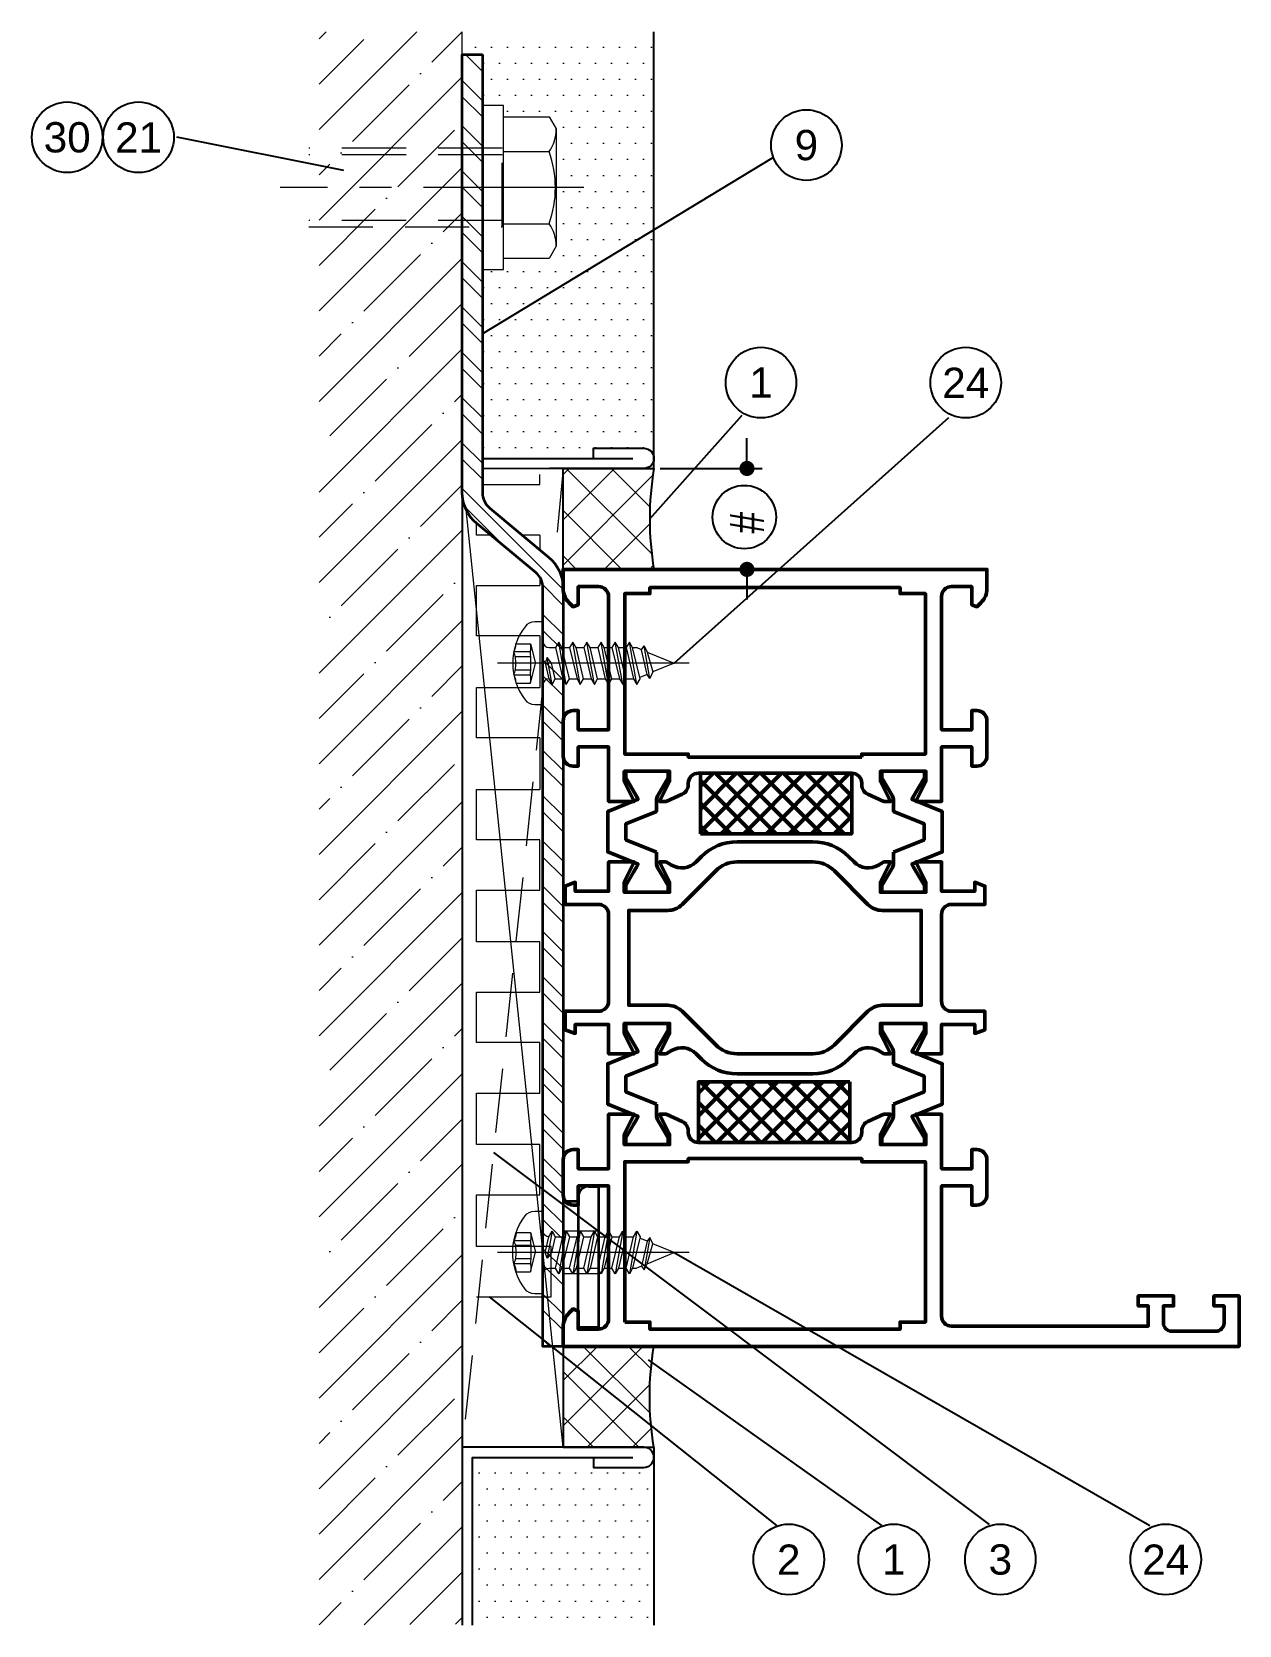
# Model space of a CAD drawing. Header units: millimetres. Extents: x 45 to 164, y 75 to 233.
import ezdxf
from ezdxf.enums import TextEntityAlignment as Align

# ---------------------------------------------------------------- set-up
doc = ezdxf.new("R2010")
doc.units = ezdxf.units.MM
doc.linetypes.add('CENTER', pattern=[50.8, 31.75, -6.35, 6.35, -6.35])
doc.linetypes.add('HIDDEN', pattern=[9.525, 6.35, -3.175])
for name, color, linetype, lineweight in [('AM_5', 3, 'Continuous', 25), ('AM_C', 50, 'Continuous', 50), ('AM_S', 80, 'Continuous', 50), ('Cent3', 70, 'CENTER', 18), ('CHide3', 70, 'HIDDEN', 18), ('CHide4', 10, 'HIDDEN', 13), ('Cont1', 7, 'Continuous', 35), ('Cont2', 2, 'Continuous', 25), ('Cont3', 70, 'Continuous', 18), ('Cont4', 10, 'Continuous', 13)]:
    doc.layers.add(name, color=color, linetype=linetype, lineweight=lineweight)
doc.styles.add('BEMSTIL', font='8SIMPLEX.SHX', dxfattribs={"width": 0.85})
doc.styles.add('SWISS', font='swiss.ttf')
doc.dimstyles.new('Dok-1zu2-PUNKT$0', dxfattribs={"dimscale": 0.5, "dimtxt": 3.4, "dimasz": 1.5, "dimexe": 1.5, "dimexo": 0.6, "dimgap": 1.5, "dimtad": 0, "dimlfac": 2, "dimdsep": 46, "dimtxsty": 'BEMSTIL', "dimblk": 'PUNKT', "dimblk1": 'PUNKT', "dimblk2": 'PUNKT', "dimcen": 0, "dimclrd": 3, "dimclre": 3, "dimclrt": 3, "dimadec": 0, "dimazin": 0, "dimtfac": 0.7, "dimtofl": 0, "dimtmove": 0, "dimatfit": 3, "dimfxl": 0, "dimtolj": 1, "dimarcsym": 0})
pattern_1 = [(45, (-189.7596, -317.606), (-2.245064, 2.245064), []), (135, (-189.7596, -317.606), (-2.245064, -2.245064), [])]

# ---------------------------------------------------------------- blocks, each defined once
blk = doc.blocks.new('ws4070046')
at = {"linetype": 'CENTER'}
blk.add_line((0, -14.5), (0, 4.5), dxfattribs=at)
at = {"linetype": 'HIDDEN'}
for p, q in [((-1.17, 1.25), (-1.17, 2.88)), ((-0.68, 1.25), (-0.68, 2.75)), ((0.64, 1.25), (0.64, 2.75)), ((1.13, 1.25), (1.13, 2.88))]:
    blk.add_line(p, q, dxfattribs=at)
blk.add_lwpolyline([(3.62, 1.78, 0.336235), (-3.62, 1.78, 0.234691), (-4.1, 0.82), (-4.1, 0), (4.1, 0), (4.1, 0.82, 0.234691), (3.62, 1.78, 0.14402)], format="xyb")
for points in [[(-1.97, 2.67), (-1.97, 1.25)], [(1.93, 2.68), (1.93, 1.25)], [(-1.97, 1.25), (-0.02, 0.73)], [(1.93, 1.25), (-0.02, 0.73)]]:
    blk.add_lwpolyline(points, dxfattribs=at)
for points in [[(-1.55, -0.58), (-2.1, -0.9), (-1.55, -1.22), (0, -0.85), (0.55, -0.43), (0, -0.21)], [(-1.55, -1.98), (-2.1, -2.3), (-1.55, -2.62), (1.55, -1.88), (2.1, -1.56), (1.55, -1.24)], [(-1.55, -3.38), (-2.1, -3.7), (-1.55, -4.02), (1.55, -3.28), (2.1, -2.96), (1.55, -2.64)], [(-1.55, -4.78), (-2.1, -5.1), (-1.55, -5.42), (1.55, -4.68), (2.1, -4.36), (1.55, -4.04)], [(-1.55, -6.18), (-2.1, -6.5), (-1.55, -6.82), (1.55, -6.08), (2.1, -5.76), (1.55, -5.44)], [(-1.55, -7.58), (-2.1, -7.9), (-1.55, -8.22), (1.55, -7.48), (2.1, -7.16), (1.55, -6.84)], [(-1.55, -8.98), (-2.1, -9.3), (-1.55, -9.62), (1.55, -8.88), (2.1, -8.56), (1.55, -8.24)], [(1.34, -9.76), (1.73, -10.02), (1.11, -10.33), (-0.87, -10.9), (-1.5, -10.59), (-1.11, -10.33)]]:
    blk.add_lwpolyline(points, close=True)
for points in [[(-2.1, -0.9), (0.55, -0.43)], [(-2.1, -2.3), (2.1, -1.56)], [(-1.55, -0.6), (-1.55, -0.58)], [(-1.55, -1.22), (-1.55, -1.98)], [(1.55, -0.6), (1.55, -1.24)], [(-2.1, -3.7), (2.1, -2.96)], [(-1.55, -2.62), (-1.55, -3.38)], [(1.55, -1.88), (1.55, -2.64)], [(-2.1, -5.1), (2.1, -4.36)], [(-1.55, -4.02), (-1.55, -4.78)], [(1.55, -3.28), (1.55, -4.04)], [(1.55, -4.68), (1.55, -5.44)], [(-2.1, -6.5), (2.1, -5.76)], [(-1.55, -5.42), (-1.55, -6.18)], [(1.55, -6.08), (1.55, -6.84)], [(-2.1, -7.9), (2.1, -7.16)], [(-1.55, -6.82), (-1.55, -7.58)], [(1.55, -7.48), (1.55, -8.24)], [(-2.1, -9.3), (2.1, -8.56)], [(-1.55, -8.22), (-1.55, -8.98)], [(1.34, -9.76), (1.55, -9.26)], [(1.55, -8.88), (1.55, -9.26)], [(-1.5, -10.59), (1.73, -10.02)], [(-1.11, -10.33), (-1.41, -9.59)], [(1.11, -10.33), (0, -13), (-0.87, -10.9)]]:
    blk.add_lwpolyline(points)
for centre, radius, start, end in [((-1.96, 4.21), 1.54, 269.5743, 300.8836), ((-0.02, 6.16), 3.47, 250.6988, 289.3012), ((1.89, 4.21), 1.52, 240.1044, 271.5646), ((-1.57, 2.62), 1.43, 253.6643, 286.3357), ((-0.02, 13.16), 11.97, 264.4948, 275.5052), ((1.53, 2.62), 1.43, 253.6643, 286.3357)]:
    blk.add_arc(centre, radius, start, end, dxfattribs=at)
for centre, start, end in [((-2.15, -0.6), 0, 90), ((2.15, -0.6), 90, 180)]:
    blk.add_arc(centre, 0.6, start, end)
blk = doc.blocks.new('PUNKT')
at = {"color": 0, "linetype": 'Continuous'}
blk.add_line((-0.5, 0), (-1, 0), dxfattribs=at)
at = {"color": 0, "linetype": 'Continuous', "const_width": 0.5}
blk.add_lwpolyline([(-0.25, 0, 1), (0.25, 0, 1)], format="xyb", close=True, dxfattribs=at)
blk = doc.blocks.new('*D5')
at = {"layer": 'AM_5', "color": 3, "lineweight": -2, "transparency": 16777216}
for p, q in [((115.38, 191.42), (115.38, 192.92)), ((106.76, 189.92), (116.88, 189.92)), ((106.76, 179.92), (116.88, 179.92)), ((115.38, 178.42), (115.38, 176.92))]:
    blk.add_line(p, q, dxfattribs=at)
at = {"layer": 'AM_5', "color": 3, "lineweight": -2, "transparency": 16777216, "xscale": 1.5, "yscale": 1.5, "zscale": 1.5}
for p, rotation in [((115.38, 189.92), 270), ((115.38, 179.92), 90)]:
    blk.add_blockref('PUNKT', p, dxfattribs=dict(at, rotation=rotation))
at = {"layer": 'AM_5', "color": 3, "transparency": 16777216, "insert": (115.38, 184.02), "char_height": 3.4, "attachment_point": 5, "rotation": 90, "style": 'BEMSTIL'}
blk.add_mtext('\\A1; #', dxfattribs=at)
blk = doc.blocks.new('WI1020449')
for points in [[(23, 31.8), (22.27, 30.19, -0.294108), (21.36, 29.6), (21.2, 29.6, 0.414214), (20.2, 28.6), (20.2, 13.4, 0.414214), (21.2, 12.4), (21.36, 12.4, -0.294108), (22.27, 11.81), (23, 10.2), (23, 9.55), (21, 10.55), (20, 10.55), (20, 6.05), (21, 6.05), (23, 7.05), (23, 4.5), (17.6, 4.5), (17.6, 1.5), (19.5, 1.5), (19.5, 1, -0.414214), (18.5, 0), (15, 0, -0.414214), (14, 1), (14, 1.5), (15.9, 1.5), (15.9, 4.5), (2.7, 4.5, 0.414214), (1.7, 3.5), (1.7, 1.5), (3.5, 1.5), (3.71, 0.99), (3.31, 0.59, -0.198912), (1.9, 0), (0, 0), (0, 67), (5, 67), (5, 64.5), (4, 64.5), (4, 65.5), (2.3, 65.5, 0.414214), (1.5, 64.7), (1.5, 60.3, 0.414214), (2.3, 59.5), (4, 59.5), (4, 60.5), (5, 60.5), (5, 57), (4, 57), (4, 58), (2, 58), (2, 38.5, 0.414214), (3, 37.5), (15.9, 37.5), (15.9, 40.5), (14, 40.5), (14, 41, -0.414214), (15, 42), (18.5, 42, -0.414214), (19.5, 41), (19.5, 40.5), (17.6, 40.5), (17.6, 37.5), (23, 37.5), (23, 34.95), (21, 35.95), (20, 35.95), (20, 31.45), (21, 31.45), (23, 32.45), (23, 31.8)], [(27, 24.76, -0.198912), (28.46, 28.29), (29, 28.83, 0.339454), (29.32, 31.25), (29, 31.8), (29, 32.45), (31, 31.45), (32, 31.45), (32, 35.95), (31, 35.95), (29, 34.95), (29, 37.5), (31.9, 37.5), (31.9, 40.8), (31.01, 40.8), (31.38, 41.8), (33.2, 41.8), (33.2, 38.5, 0.414214), (34.2, 37.5), (42.8, 37.5, 0.414214), (43.8, 38.5), (43.8, 41.8), (45.62, 41.8), (45.99, 40.8), (45.1, 40.8), (45.1, 37.5), (48, 37.5), (48, 34.95), (46, 35.95), (45, 35.95), (45, 31.45), (46, 31.45), (48, 32.45), (48, 31.8), (47.68, 31.25, 0.339454), (48, 28.83), (48.54, 28.29, -0.198912), (50, 24.76), (50, 17.24, -0.198912), (48.54, 13.71), (48, 13.17, 0.339454), (47.68, 10.75), (48, 10.2), (48, 9.55), (46, 10.55), (45, 10.55), (45, 6.05), (46, 6.05), (48, 7.05), (48, 4.5), (45.1, 4.5), (45.1, 1.2), (45.99, 1.2), (45.62, 0.2), (43.8, 0.2), (43.8, 3.5, 0.414214), (42.8, 4.5), (34.2, 4.5, 0.414214), (33.2, 3.5), (33.2, 0.2), (31.38, 0.2), (31.01, 1.2), (31.9, 1.2), (31.9, 4.5), (29, 4.5), (29, 7.05), (31, 6.05), (32, 6.05), (32, 10.55), (31, 10.55), (29, 9.55), (29, 10.2), (29.32, 10.75, 0.339454), (29, 13.17), (28.46, 13.71, -0.198912), (27, 17.24)], [(54, 10.2), (54.73, 11.81, -0.294108), (55.64, 12.4), (55.8, 12.4, 0.414214), (56.8, 13.4), (56.8, 28.6, 0.414214), (55.8, 29.6), (55.64, 29.6, -0.294108), (54.73, 30.19), (54, 31.8), (54, 32.45), (56, 31.45), (57, 31.45), (57, 35.95), (56, 35.95), (54, 34.95), (54, 37.5), (59.4, 37.5), (59.4, 40.5), (57.5, 40.5), (57.5, 41, -0.414214), (58.5, 42), (62, 42, -0.414214), (63, 41), (63, 40.5), (61.1, 40.5), (61.1, 37.5), (74.3, 37.5, 0.414214), (75.3, 38.5), (75.3, 40.5), (73.5, 40.5), (73.29, 41.01), (73.69, 41.41, -0.198912), (75.1, 42), (77, 42), (77, 0), (75.1, 0, -0.198912), (73.69, 0.59), (73.29, 0.99), (73.5, 1.5), (75.3, 1.5), (75.3, 3.5, 0.414214), (74.3, 4.5), (61.1, 4.5), (61.1, 1.5), (63, 1.5), (63, 1, -0.414214), (62, 0), (58.5, 0, -0.414214), (57.5, 1), (57.5, 1.5), (59.4, 1.5), (59.4, 4.5), (54, 4.5), (54, 7.05), (56, 6.05), (57, 6.05), (57, 10.55), (56, 10.55), (54, 9.55), (54, 10.2)], [(23.99, 32.75), (22.87, 32.75, 0.131652), (22.47, 32.64), (20.66, 31.6), (20, 31.6), (20, 35.8), (20.66, 35.8), (22, 35.03), (22.49, 34.74), (22.79, 34.57), (24, 37.58), (28, 37.58), (29.21, 34.57), (31.34, 35.8), (32, 35.8), (32, 31.6), (31.34, 31.6), (29.53, 32.64, 0.131652), (29.13, 32.75), (28.01, 32.75), (26.79, 35.78), (25.21, 35.78)], [(48.99, 32.75), (47.87, 32.75, 0.131652), (47.47, 32.64), (45.66, 31.6), (45, 31.6), (45, 35.8), (45.66, 35.8), (47, 35.03), (47.49, 34.74), (47.79, 34.57), (49, 37.58), (53, 37.58), (54.21, 34.57), (56.34, 35.8), (57, 35.8), (57, 31.6), (56.34, 31.6), (54.53, 32.64, 0.131652), (54.13, 32.75), (53.01, 32.75), (51.79, 35.78), (50.21, 35.78)], [(29, 24.76, -0.198912), (29.88, 26.88), (33.21, 30.21, 0.198912), (33.8, 31.63), (33.8, 35.5), (43.2, 35.5), (43.2, 31.63, 0.198912), (43.79, 30.21), (47.12, 26.88, -0.198912), (48, 24.76), (48, 17.24, -0.198912), (47.12, 15.12), (43.79, 11.79, 0.198912), (43.2, 10.37), (43.2, 6.5), (33.8, 6.5), (33.8, 10.37, 0.198912), (33.21, 11.79), (29.88, 15.12, -0.198912), (29, 17.24)], [(23.99, 9.25), (22.87, 9.25, -0.131652), (22.47, 9.36), (20.66, 10.4), (20, 10.4), (20, 6.2), (20.66, 6.2), (22, 6.97), (22.49, 7.26), (22.79, 7.43), (24, 4.42), (28, 4.42), (29.21, 7.43), (31.34, 6.2), (32, 6.2), (32, 10.4), (31.34, 10.4), (29.53, 9.36, -0.131652), (29.13, 9.25), (28.01, 9.25), (26.79, 6.22), (25.21, 6.22)], [(48.99, 9.25), (47.87, 9.25, -0.131652), (47.47, 9.36), (45.66, 10.4), (45, 10.4), (45, 6.2), (45.66, 6.2), (47, 6.97), (47.49, 7.26), (47.79, 7.43), (49, 4.42), (53, 4.42), (54.21, 7.43), (56.34, 6.2), (57, 6.2), (57, 10.4), (56.34, 10.4), (54.53, 9.36, -0.131652), (54.13, 9.25), (53.01, 9.25), (51.79, 6.22), (50.21, 6.22)]]:
    blk.add_lwpolyline(points, format="xyb", close=True)
for points in [[(2.4, 6.1), (18.3, 6.1), (18.3, 12.4), (18.6, 12.4), (18.6, 29.6), (18.3, 29.6), (18.3, 35.9), (2.4, 35.9), (2.4, 33.4), (1.7, 33.4), (1.7, 8.6), (2.4, 8.6), (2.4, 6.1)], [(58.4, 29.6), (58.7, 29.6), (58.7, 35.9), (74.6, 35.9), (74.6, 33.4), (75.2, 33.4), (75.2, 8.6), (74.6, 8.6), (74.6, 6.1), (58.7, 6.1), (58.7, 12.4), (58.4, 12.4), (58.4, 29.6)]]:
    blk.add_lwpolyline(points, close=True)
blk = doc.blocks.new('WI4090091')
h = blk.add_hatch()
h.set_pattern_fill('ANSI37', color=256, scale=0.5)
h.set_pattern_definition([(45, (0.0806, -0.4184), (-1.12253, 1.12253), []), (135, (0.0806, -0.4184), (-1.12253, -1.12253), [])])
h.paths.add_polyline_path([(15, 0), (15, 6), (0, 6), (0, 0)])
blk.add_lwpolyline([(15, 6), (15, 0), (0, 0), (0, 6), (15, 6)], close=True)

msp = doc.modelspace()

# ---------------------------------------------------------------- hatches: boundary and pattern name
at = {"layer": 'Cont3'}
h = msp.add_hatch(dxfattribs=at)
h.set_pattern_fill('ANSI35', color=256, style=0)
h.set_pattern_definition([(45, (-189.7596, -317.606), (-4.49013, 4.49013), []), (45, (-185.2695, -317.606), (-4.49013, 4.49013), [7.9375, -1.5875, 0, -1.5875])])
h.paths.add_polyline_path([(87.161, 213.854), (72.966, 213.854), (72.966, 75.292), (87.16, 75.403), (87.16, 92.921), (87.161, 92.921)])
h.paths.add_polyline_path([(87.161, 233.188), (72.966, 233.188), (72.966, 221.654), (87.161, 221.654)])
h.paths.add_polyline_path([(87.161, 221.654), (72.966, 221.654), (72.966, 221.004), (87.161, 221.004)])
h.paths.add_polyline_path([(87.161, 221.004), (72.966, 221.004), (72.966, 217.754), (87.161, 217.754)])
h.paths.add_polyline_path([(87.161, 217.754), (72.966, 217.754), (72.966, 214.504), (87.161, 214.504)])
h.paths.add_polyline_path([(87.161, 214.504), (72.966, 214.504), (72.966, 213.854), (87.161, 213.854)])
h = msp.add_hatch(dxfattribs=at)
h.set_pattern_fill('DOTS', color=256, style=0)
h.set_pattern_definition([(0, (-187.7596, -317.6059), (0.79375, 1.5875), [0, -1.5875])])
h.paths.add_polyline_path([(106.161, 233.188), (87.161, 233.188), (87.161, 230.948), (89.161, 230.948), (89.161, 225.879), (91.241, 225.879), (91.241, 224.774), (95.763, 224.774), (96.461, 223.565, -0.0232442), (96.461, 223.247), (96.461, 212.262, -0.0232442), (96.461, 211.943), (95.763, 210.734), (91.241, 210.734), (91.241, 209.629), (89.161, 209.629), (89.161, 209.495), (89.161, 206.288), (106.161, 212.531)])
h.paths.add_polyline_path([(106.161, 212.531), (89.161, 206.288), (89.161, 190.921), (95.568, 190.921), (100.161, 190.921), (100.161, 191.921), (105.161, 191.921, -0.4142136), (106.161, 190.921)])
h = msp.add_hatch(dxfattribs=at)
h.set_pattern_fill('ANSI37', color=256, style=0)
h.set_pattern_definition(pattern_1)
edge = h.paths.add_edge_path()
edge.add_line((97.161, 189.921), (106.161, 189.921))
edge.add_arc((135.741, 184.921), 30, 170.40593, 189.59407)
edge.add_line((106.161, 179.921), (97.161, 179.921))
edge.add_line((97.161, 179.921), (97.161, 189.921))
h = msp.add_hatch(dxfattribs=at)
h.set_pattern_fill('ANSI37', color=256, style=0)
h.set_pattern_definition(pattern_1)
edge = h.paths.add_edge_path()
edge.add_line((97.16, 92.921), (106.16, 92.921))
edge.add_arc((135.74, 97.921), 30, 170.40593, 189.59407, ccw=False)
edge.add_line((106.16, 102.921), (97.16, 102.921))
edge.add_line((97.16, 102.921), (97.16, 92.921))
h = msp.add_hatch(dxfattribs=at)
h.set_pattern_fill('DOTS', color=256, style=0)
h.set_pattern_definition([(0, (-189.7596, -317.6059), (0.79375, 1.5875), [0, -1.5875])])
h.paths.add_polyline_path([(106.16, 91.921, -0.4142136), (105.16, 90.921), (100.16, 90.921), (100.16, 91.921), (88.16, 91.921), (88.16, 75.292), (106.16, 75.292)])
at = {"layer": 'Cont4'}
h = msp.add_hatch(dxfattribs=at)
h.set_pattern_fill('STEEL', color=256, angle=90, style=0)
h.set_pattern_definition([(135, (-161.3985, -304.3738), (-2.245064, -2.245064), []), (135, (-162.986, -304.3738), (-2.245064, -2.245064), [])])
edge = h.paths.add_edge_path()
edge.add_line((89.161, 230.948), (89.161, 187.537))
edge.add_arc((91.161, 187.537), 2, 180, 230.19218)
edge.add_line((89.88, 186.001), (95.722, 181.133))
edge.add_arc((93.161, 178.06), 4, 0, 50.19218, ccw=False)
edge.add_line((97.161, 178.06), (97.16, 102.921))
edge.add_line((97.16, 102.921), (95.161, 102.921))
edge.add_line((95.161, 102.921), (95.161, 178.06))
edge.add_arc((93.161, 178.06), 2, 0, 50.19218)
edge.add_line((94.441, 179.596), (88.6, 184.464))
edge.add_arc((91.161, 187.537), 4, 180, 230.19218, ccw=False)
edge.add_line((87.161, 187.537), (87.161, 230.948))
edge.add_line((87.161, 230.948), (89.161, 230.948))

# ---------------------------------------------------------------- linework, layer by layer
at = {"layer": 'AM_5', "color": 3}
for p, q in [((75.424, 219.445), (58.866, 222.742)), ((89.202, 203.307), (117.894, 220.709)), ((105.741, 184.921), (114.892, 195.211)), ((108.161, 170.621), (135.377, 194.984)), ((90.262, 122.147), (139.372, 85.279)), ((108.161, 112.221), (155.324, 85.173)), ((89.842, 107.821), (118.308, 85.164)), ((105.587, 101.581), (128.72, 85.164))]:
    msp.add_line(p, q, dxfattribs=at)
for centre, radius in [((48.002, 222.742), 3.5), ((55.078, 222.742), 3.5), ((121.27, 221.97), 3.5), ((116.77, 198.428), 3.5), ((137.062, 198.428), 3.5), ((115.117, 185.104), 3.144), ((119.52, 81.802), 3.5), ((129.932, 81.802), 3.5), ((140.492, 81.802), 3.5), ((156.882, 81.802), 3.5)]:
    msp.add_circle(centre, radius, dxfattribs=at)
at = {"layer": 'Cent3', "ltscale": 0.5}
msp.add_lwpolyline([(99.198, 217.754), (69.098, 217.754)], dxfattribs=at)
at = {"layer": 'CHide3'}
for points in [[(91.111, 221.654), (71.961, 221.654)], [(71.961, 213.854), (91.111, 213.854), (91.111, 221.654)], [(91.111, 221.004), (71.961, 221.004)], [(91.111, 214.504), (71.961, 214.504)], [(97.161, 189.921), (96.293, 180.548)], [(95.161, 168.321), (87.161, 92.921)]]:
    msp.add_lwpolyline(points, dxfattribs=at)
at = {"layer": 'CHide4'}
for p, q in [((100.66, 114.322), (97.16, 114.322)), ((100.66, 110.122), (97.16, 110.122))]:
    msp.add_line(p, q, dxfattribs=at)
at = {"layer": 'Cont1'}
for p, q in [((99.66, 118.772), (100.66, 118.772)), ((100.66, 118.772), (100.66, 104.772)), ((98.66, 117.272), (97.16, 117.272)), ((98.66, 117.772), (98.66, 113.272)), ((98.66, 106.272), (98.66, 113.272)), ((98.66, 106.272), (98.66, 104.772)), ((100.66, 104.772), (98.66, 104.772))]:
    msp.add_line(p, q, dxfattribs=at)
msp.add_lwpolyline([(89.161, 230.948), (89.161, 187.537, 0.2225746), (89.88, 186.001), (95.722, 181.133, -0.2225746), (97.161, 178.06), (97.16, 102.921), (95.161, 102.921), (95.161, 178.06, 0.2225746), (94.441, 179.596), (88.6, 184.464, -0.2225746), (87.161, 187.537), (87.161, 230.948)], format="xyb", close=True, dxfattribs=at)
msp.add_arc((99.66, 117.772), 1, 90, 180, dxfattribs=at)
at = {"layer": 'Cont2'}
for points in [[(106.161, 189.951), (106.161, 233.188)], [(87.161, 219.326), (87.161, 75.292)], [(89.161, 190.921), (95.568, 190.921)], [(95.568, 190.921), (104.061, 190.921)], [(88.16, 75.292), (88.16, 91.921), (104.06, 91.921)], [(106.16, 92.892), (106.16, 75.292)]]:
    msp.add_lwpolyline(points, dxfattribs=at)
for points in [[(100.161, 190.921), (100.161, 191.921), (105.161, 191.921, -1), (105.161, 189.921), (95.794, 189.921)], [(100.16, 91.921), (100.16, 90.921), (105.16, 90.921, 1), (105.16, 92.921), (87.16, 92.921), (87.16, 75.292)]]:
    msp.add_lwpolyline(points, format="xyb", dxfattribs=at)
for points in [[(97.161, 189.921), (106.161, 189.921, 0.0839202), (106.161, 179.921), (97.161, 179.921)], [(97.16, 92.921), (106.16, 92.921, -0.0839202), (106.16, 102.921), (97.16, 102.921)]]:
    msp.add_lwpolyline(points, format="xyb", close=True, dxfattribs=at)
at = {"layer": 'Cont3'}
for p, q in [((87.161, 75.292), (87.161, 233.188)), ((94.842, 183.321), (94.842, 181.866)), ((94.842, 179.143), (94.842, 178.321)), ((94.842, 173.321), (94.842, 168.221)), ((94.842, 163.221), (94.842, 158.121))]:
    msp.add_line(p, q, dxfattribs=at)
for points in [[(87.161, 189.921), (87.161, 230.948)], [(87.161, 189.951), (87.161, 230.948)], [(91.241, 221.329), (95.763, 221.329)], [(91.241, 214.179), (95.763, 214.179)], [(97.16, 92.921), (87.161, 92.921), (87.161, 189.921)], [(89.161, 189.921), (97.161, 189.921), (97.16, 92.921), (87.539, 185.84)], [(97.161, 189.921), (89.161, 189.921)], [(89.161, 188.321), (94.664, 188.321)], [(94.664, 188.321), (94.842, 188.321), (94.842, 189.321)], [(89.972, 183.321), (88.561, 183.321), (88.561, 184.497)], [(94.842, 183.321), (93.095, 183.321)], [(94.842, 173.321), (88.561, 173.321), (88.561, 178.321), (94.842, 178.321)], [(94.842, 163.221), (88.561, 163.221), (88.561, 168.221), (94.842, 168.221)], [(94.842, 153.121), (88.561, 153.121), (88.561, 158.121), (94.842, 158.121)], [(88.561, 107.821), (88.561, 107.821), (88.561, 107.821), (88.561, 107.821), (88.561, 107.821), (88.561, 107.821), (88.561, 107.821), (88.561, 107.821), (88.561, 107.821), (88.561, 107.821), (88.561, 107.821), (95.961, 107.821), (95.961, 112.821), (88.561, 112.821), (88.561, 117.921), (94.842, 117.921), (94.842, 122.921), (88.561, 122.921), (88.561, 128.021), (94.842, 128.021), (94.842, 133.021), (88.561, 133.021), (88.561, 138.021), (94.842, 138.021), (94.842, 143.021), (88.561, 143.021), (88.561, 148.121), (94.842, 148.121), (94.842, 153.121)]]:
    msp.add_lwpolyline(points, dxfattribs=at)
for points in [[(89.161, 209.629), (91.241, 209.629), (91.241, 225.879), (89.161, 225.879)], [(91.241, 224.774), (95.763, 224.774), (96.461, 223.565), (96.461, 211.943), (95.763, 210.734), (91.241, 210.734)]]:
    msp.add_lwpolyline(points, close=True, dxfattribs=at)
for centre, radius, start, end in [((93.04, 223.406), 3.424, 322.66311, 2.66311), ((85.941, 217.754), 10.453, 340, 20), ((93.04, 212.102), 3.424, 357.33689, 37.33689)]:
    msp.add_arc(centre, radius, start, end, dxfattribs=at)

# ---------------------------------------------------------------- block references
at = {"layer": 'AM_C', "rotation": 180}
msp.add_blockref('WI4090091', (125.761, 159.721), dxfattribs=at)
at = {"layer": 'AM_C'}
msp.add_blockref('WI4090091', (110.56, 123.121), dxfattribs=at)
at = {"layer": 'AM_S', "xscale": -1, "rotation": 270}
msp.add_blockref('WI1020449', (97.16, 102.921), dxfattribs=at)
at = {"layer": 'Cont3', "rotation": 90}
msp.add_blockref('ws4070046', (95.161, 170.621), dxfattribs=at)
at = {"layer": 'Cont3', "xscale": -1, "rotation": 90}
msp.add_blockref('ws4070046', (95.161, 112.221), dxfattribs=at)

# ---------------------------------------------------------------- texts
at = {"layer": 'AM_5', "color": 40, "style": 'SWISS'}
for s, p in [('30', (48.002, 222.742)), ('21', (55.078, 222.742)), ('9', (121.27, 221.97)), ('1', (116.77, 198.428)), ('24', (137.062, 198.428)), ('2', (119.52, 81.802)), ('1', (129.932, 81.802)), ('3', (140.492, 81.802)), ('24', (156.882, 81.802))]:
    msp.add_text(s, height=3, dxfattribs=at).set_placement(p, align=Align.MIDDLE)

# ---------------------------------------------------------------- dimensions: what is measured, and where the dimension line sits
at = {"layer": 'AM_5'}
dim = msp.add_linear_dim(base=(115.377, 179.921), p1=(106.161, 189.921), p2=(106.161, 179.921), angle=270, text=' #', dimstyle='Dok-1zu2-PUNKT$0', override={"dimscale": 1, "dimlfac": 1}, dxfattribs=at)
dim.commit()
dim.dimension.update_dxf_attribs({"geometry": '*D5', "text_midpoint": (115.377, 184.023), "dimtype": 160})

doc.saveas('drawing.dxf')
